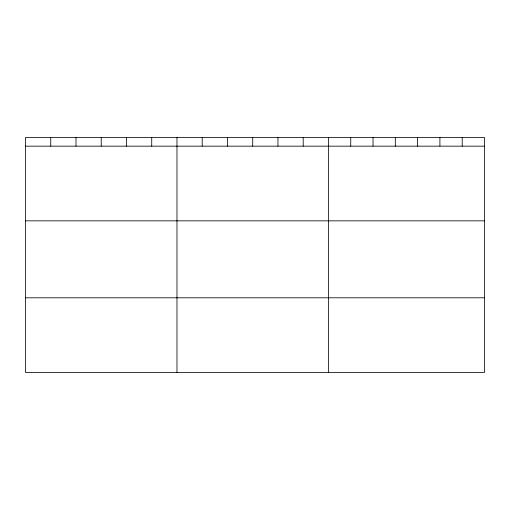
<?xml version="1.0" encoding="UTF-8"?>
<svg xmlns="http://www.w3.org/2000/svg" width="510" height="510" viewBox="0 0 510 510"><rect width="100%" height="100%" fill="white"/><g stroke="black" fill="none" stroke-linecap="round" stroke-linejoin="round"><path stroke-width="0.76" d="M484.5 146.166L484.5 372.478L25.5 372.478L25.5 137.522L484.5 137.522L484.5 146.166L25.5 146.166M25.5 220.849L484.5 220.849M25.5 297.795L484.5 297.795M462.207 137.522L462.207 146.166M439.913 137.522L439.913 146.166M417.62 137.522L417.62 146.166M395.32 137.522L395.32 146.166M373.027 137.522L373.027 146.166M350.733 137.522L350.733 146.166M328.44 137.522L328.44 372.478M303.195 137.522L303.195 146.166M277.95 137.522L277.95 146.166M252.705 137.522L252.705 146.166M227.46 137.522L227.46 146.166M202.215 137.522L202.215 146.166M176.97 137.522L176.97 372.478M151.725 137.522L151.725 146.166M126.48 137.522L126.48 146.166M101.235 137.522L101.235 146.166M75.99 137.522L75.99 146.166M50.745 137.522L50.745 146.166"/></g></svg>
